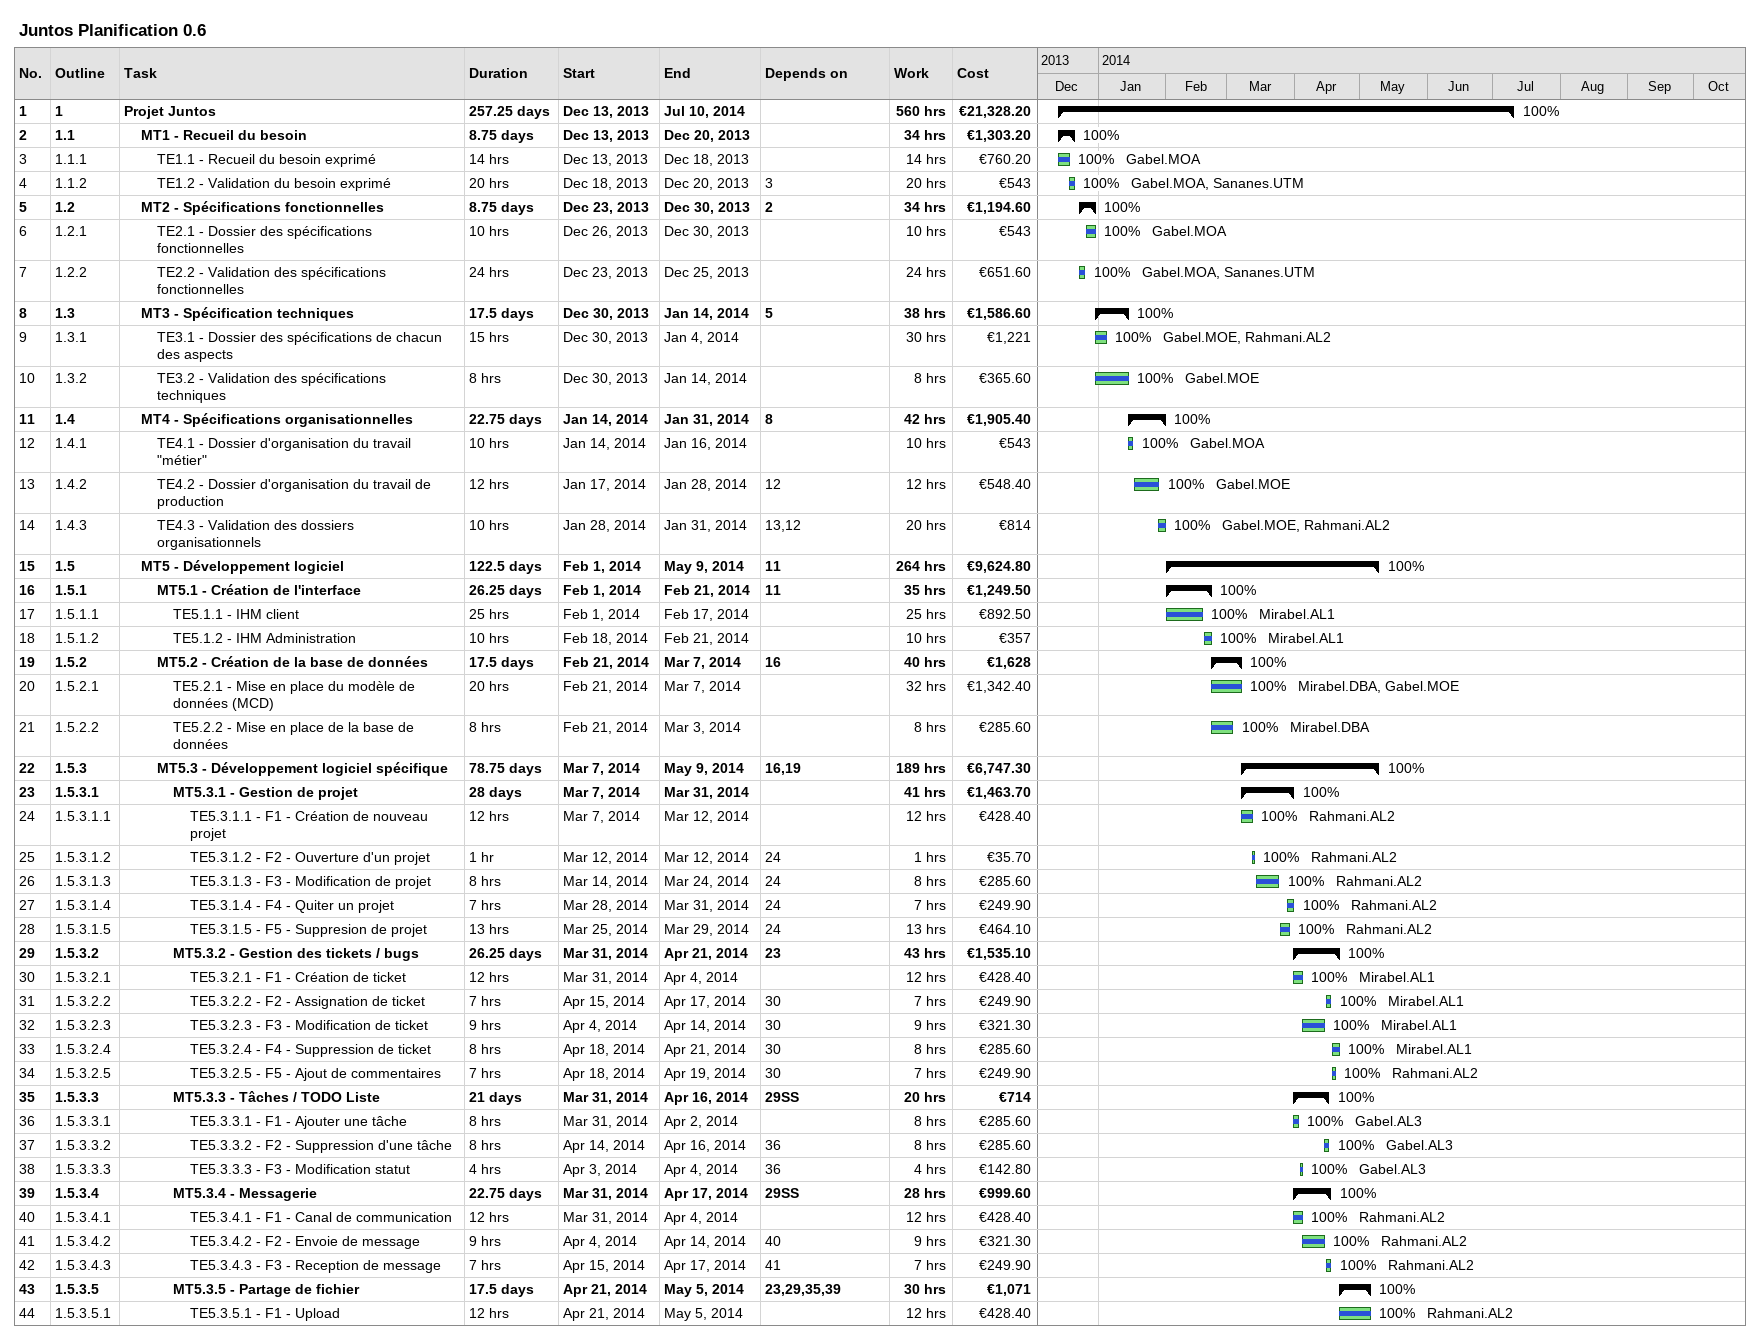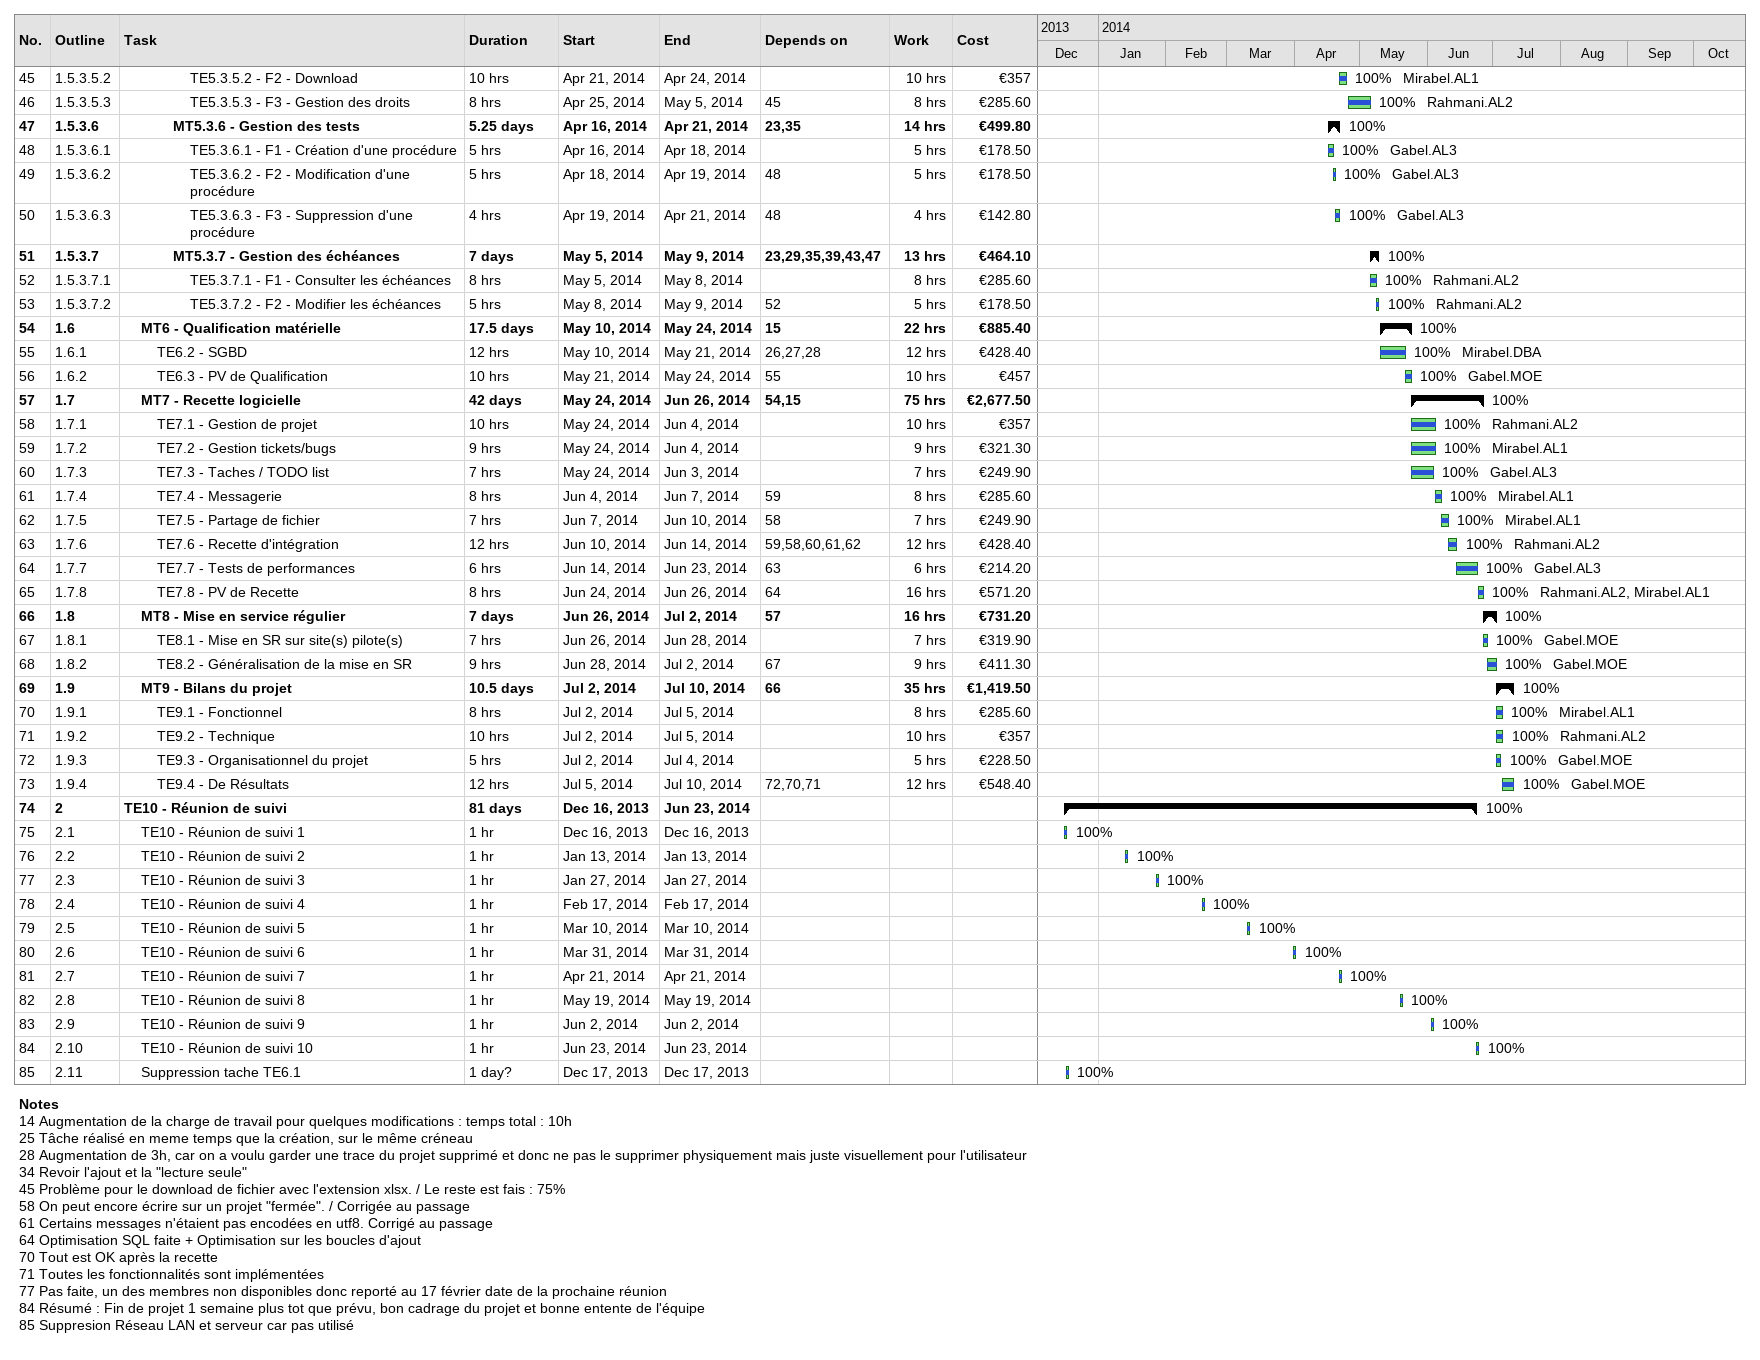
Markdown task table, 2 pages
Juntos Planification 0.6

| ID | WBS | Task | Duration | Start | Finish | Predecessors | Resources | % complete | Work (h) | Cost (€) |
|---|---|---|---|---|---|---|---|---|---|---|
| 1 | 1 | **Projet Juntos** | 257.25d | 2013-12-13 | 2014-07-10 |  |  | 100 | 560 | 21328.20 |
| 2 | 1.1 | **MT1 - Recueil du besoin** | 8.75d | 2013-12-13 | 2013-12-20 |  |  | 100 | 34 | 1303.20 |
| 3 | 1.1.1 | TE1.1 - Recueil du besoin exprimé | 14h | 2013-12-13 | 2013-12-18 |  | Gabel.MOA | 100 | 14 | 760.20 |
| 4 | 1.1.2 | TE1.2 - Validation du besoin exprimé | 20h | 2013-12-18 | 2013-12-20 | 3 | Gabel.MOA, Sananes.UTM | 100 | 20 | 543 |
| 5 | 1.2 | **MT2 - Spécifications fonctionnelles** | 8.75d | 2013-12-23 | 2013-12-30 | 2 |  | 100 | 34 | 1194.60 |
| 6 | 1.2.1 | TE2.1 - Dossier des spécifications fonctionnelles | 10h | 2013-12-26 | 2013-12-30 |  | Gabel.MOA | 100 | 10 | 543 |
| 7 | 1.2.2 | TE2.2 - Validation des spécifications fonctionnelles | 24h | 2013-12-23 | 2013-12-25 |  | Gabel.MOA, Sananes.UTM | 100 | 24 | 651.60 |
| 8 | 1.3 | **MT3 - Spécification techniques** | 17.5d | 2013-12-30 | 2014-01-14 | 5 |  | 100 | 38 | 1586.60 |
| 9 | 1.3.1 | TE3.1 - Dossier des spécifications de chacun des aspects | 15h | 2013-12-30 | 2014-01-04 |  | Gabel.MOE, Rahmani.AL2 | 100 | 30 | 1221 |
| 10 | 1.3.2 | TE3.2 - Validation des spécifications techniques | 8h | 2013-12-30 | 2014-01-14 |  | Gabel.MOE | 100 | 8 | 365.60 |
| 11 | 1.4 | **MT4 - Spécifications organisationnelles** | 22.75d | 2014-01-14 | 2014-01-31 | 8 |  | 100 | 42 | 1905.40 |
| 12 | 1.4.1 | TE4.1 - Dossier d'organisation du travail "métier" | 10h | 2014-01-14 | 2014-01-16 |  | Gabel.MOA | 100 | 10 | 543 |
| 13 | 1.4.2 | TE4.2 - Dossier d'organisation du travail de production | 12h | 2014-01-17 | 2014-01-28 | 12 | Gabel.MOE | 100 | 12 | 548.40 |
| 14 | 1.4.3 | TE4.3 - Validation des dossiers organisationnels | 10h | 2014-01-28 | 2014-01-31 | 13, 12 | Gabel.MOE, Rahmani.AL2 | 100 | 20 | 814 |
| 15 | 1.5 | **MT5 - Développement logiciel** | 122.5d | 2014-02-01 | 2014-05-09 | 11 |  | 100 | 264 | 9624.80 |
| 16 | 1.5.1 | **MT5.1 - Création de l'interface** | 26.25d | 2014-02-01 | 2014-02-21 | 11 |  | 100 | 35 | 1249.50 |
| 17 | 1.5.1.1 | TE5.1.1 - IHM client | 25h | 2014-02-01 | 2014-02-17 |  | Mirabel.AL1 | 100 | 25 | 892.50 |
| 18 | 1.5.1.2 | TE5.1.2 - IHM Administration | 10h | 2014-02-18 | 2014-02-21 |  | Mirabel.AL1 | 100 | 10 | 357 |
| 19 | 1.5.2 | **MT5.2 - Création de la base de données** | 17.5d | 2014-02-21 | 2014-03-07 | 16 |  | 100 | 40 | 1628 |
| 20 | 1.5.2.1 | TE5.2.1 - Mise en place du modèle de données (MCD) | 20h | 2014-02-21 | 2014-03-07 |  | Mirabel.DBA, Gabel.MOE | 100 | 32 | 1342.40 |
| 21 | 1.5.2.2 | TE5.2.2 - Mise en place de la base de données | 8h | 2014-02-21 | 2014-03-03 |  | Mirabel.DBA | 100 | 8 | 285.60 |
| 22 | 1.5.3 | **MT5.3 - Développement logiciel spécifique** | 78.75d | 2014-03-07 | 2014-05-09 | 16, 19 |  | 100 | 189 | 6747.30 |
| 23 | 1.5.3.1 | **MT5.3.1 - Gestion de projet** | 28d | 2014-03-07 | 2014-03-31 |  |  | 100 | 41 | 1463.70 |
| 24 | 1.5.3.1.1 | TE5.3.1.1 - F1 - Création de nouveau projet | 12h | 2014-03-07 | 2014-03-12 |  | Rahmani.AL2 | 100 | 12 | 428.40 |
| 25 | 1.5.3.1.2 | TE5.3.1.2 - F2 - Ouverture d'un projet | 1h | 2014-03-12 | 2014-03-12 | 24 | Rahmani.AL2 | 100 | 1 | 35.70 |
| 26 | 1.5.3.1.3 | TE5.3.1.3 - F3 - Modification de projet | 8h | 2014-03-14 | 2014-03-24 | 24 | Rahmani.AL2 | 100 | 8 | 285.60 |
| 27 | 1.5.3.1.4 | TE5.3.1.4 - F4 - Quiter un projet | 7h | 2014-03-28 | 2014-03-31 | 24 | Rahmani.AL2 | 100 | 7 | 249.90 |
| 28 | 1.5.3.1.5 | TE5.3.1.5 - F5 - Suppresion de projet | 13h | 2014-03-25 | 2014-03-29 | 24 | Rahmani.AL2 | 100 | 13 | 464.10 |
| 29 | 1.5.3.2 | **MT5.3.2 - Gestion des tickets / bugs** | 26.25d | 2014-03-31 | 2014-04-21 | 23 |  | 100 | 43 | 1535.10 |
| 30 | 1.5.3.2.1 | TE5.3.2.1 - F1 - Création de ticket | 12h | 2014-03-31 | 2014-04-04 |  | Mirabel.AL1 | 100 | 12 | 428.40 |
| 31 | 1.5.3.2.2 | TE5.3.2.2 - F2 - Assignation de ticket | 7h | 2014-04-15 | 2014-04-17 | 30 | Mirabel.AL1 | 100 | 7 | 249.90 |
| 32 | 1.5.3.2.3 | TE5.3.2.3 - F3 - Modification de ticket | 9h | 2014-04-04 | 2014-04-14 | 30 | Mirabel.AL1 | 100 | 9 | 321.30 |
| 33 | 1.5.3.2.4 | TE5.3.2.4 - F4 - Suppression de ticket | 8h | 2014-04-18 | 2014-04-21 | 30 | Mirabel.AL1 | 100 | 8 | 285.60 |
| 34 | 1.5.3.2.5 | TE5.3.2.5 - F5 - Ajout de commentaires | 7h | 2014-04-18 | 2014-04-19 | 30 | Rahmani.AL2 | 100 | 7 | 249.90 |
| 35 | 1.5.3.3 | **MT5.3.3 - Tâches / TODO Liste** | 21d | 2014-03-31 | 2014-04-16 | 29SS |  | 100 | 20 | 714 |
| 36 | 1.5.3.3.1 | TE5.3.3.1 - F1 - Ajouter une tâche | 8h | 2014-03-31 | 2014-04-02 |  | Gabel.AL3 | 100 | 8 | 285.60 |
| 37 | 1.5.3.3.2 | TE5.3.3.2 - F2 - Suppression d'une tâche | 8h | 2014-04-14 | 2014-04-16 | 36 | Gabel.AL3 | 100 | 8 | 285.60 |
| 38 | 1.5.3.3.3 | TE5.3.3.3 - F3 - Modification statut | 4h | 2014-04-03 | 2014-04-04 | 36 | Gabel.AL3 | 100 | 4 | 142.80 |
| 39 | 1.5.3.4 | **MT5.3.4 - Messagerie** | 22.75d | 2014-03-31 | 2014-04-17 | 29SS |  | 100 | 28 | 999.60 |
| 40 | 1.5.3.4.1 | TE5.3.4.1 - F1 - Canal de communication | 12h | 2014-03-31 | 2014-04-04 |  | Rahmani.AL2 | 100 | 12 | 428.40 |
| 41 | 1.5.3.4.2 | TE5.3.4.2 - F2 - Envoie de message | 9h | 2014-04-04 | 2014-04-14 | 40 | Rahmani.AL2 | 100 | 9 | 321.30 |
| 42 | 1.5.3.4.3 | TE5.3.4.3 - F3 - Reception de message | 7h | 2014-04-15 | 2014-04-17 | 41 | Rahmani.AL2 | 100 | 7 | 249.90 |
| 43 | 1.5.3.5 | **MT5.3.5 - Partage de fichier** | 17.5d | 2014-04-21 | 2014-05-05 | 23, 29, 35, 39 |  | 100 | 30 | 1071 |
| 44 | 1.5.3.5.1 | TE5.3.5.1 - F1 - Upload | 12h | 2014-04-21 | 2014-05-05 |  | Rahmani.AL2 | 100 | 12 | 428.40 |
| 45 | 1.5.3.5.2 | TE5.3.5.2 - F2 - Download | 10h | 2014-04-21 | 2014-04-24 |  | Mirabel.AL1 | 100 | 10 | 357 |
| 46 | 1.5.3.5.3 | TE5.3.5.3 - F3 - Gestion des droits | 8h | 2014-04-25 | 2014-05-05 | 45 | Rahmani.AL2 | 100 | 8 | 285.60 |
| 47 | 1.5.3.6 | **MT5.3.6 - Gestion des tests** | 5.25d | 2014-04-16 | 2014-04-21 | 23, 35 |  | 100 | 14 | 499.80 |
| 48 | 1.5.3.6.1 | TE5.3.6.1 - F1 - Création d'une procédure | 5h | 2014-04-16 | 2014-04-18 |  | Gabel.AL3 | 100 | 5 | 178.50 |
| 49 | 1.5.3.6.2 | TE5.3.6.2 - F2 - Modification d'une procédure | 5h | 2014-04-18 | 2014-04-19 | 48 | Gabel.AL3 | 100 | 5 | 178.50 |
| 50 | 1.5.3.6.3 | TE5.3.6.3 - F3 - Suppression d'une procédure | 4h | 2014-04-19 | 2014-04-21 | 48 | Gabel.AL3 | 100 | 4 | 142.80 |
| 51 | 1.5.3.7 | **MT5.3.7 - Gestion des échéances** | 7d | 2014-05-05 | 2014-05-09 | 23, 29, 35, 39, 43, 47 |  | 100 | 13 | 464.10 |
| 52 | 1.5.3.7.1 | TE5.3.7.1 - F1 - Consulter les échéances | 8h | 2014-05-05 | 2014-05-08 |  | Rahmani.AL2 | 100 | 8 | 285.60 |
| 53 | 1.5.3.7.2 | TE5.3.7.2 - F2 - Modifier les échéances | 5h | 2014-05-08 | 2014-05-09 | 52 | Rahmani.AL2 | 100 | 5 | 178.50 |
| 54 | 1.6 | **MT6 - Qualification matérielle** | 17.5d | 2014-05-10 | 2014-05-24 | 15 |  | 100 | 22 | 885.40 |
| 55 | 1.6.1 | TE6.2 - SGBD | 12h | 2014-05-10 | 2014-05-21 | 26, 27, 28 | Mirabel.DBA | 100 | 12 | 428.40 |
| 56 | 1.6.2 | TE6.3 - PV de Qualification | 10h | 2014-05-21 | 2014-05-24 | 55 | Gabel.MOE | 100 | 10 | 457 |
| 57 | 1.7 | **MT7 - Recette logicielle** | 42d | 2014-05-24 | 2014-06-26 | 54, 15 |  | 100 | 75 | 2677.50 |
| 58 | 1.7.1 | TE7.1 - Gestion de projet | 10h | 2014-05-24 | 2014-06-04 |  | Rahmani.AL2 | 100 | 10 | 357 |
| 59 | 1.7.2 | TE7.2 - Gestion tickets/bugs | 9h | 2014-05-24 | 2014-06-04 |  | Mirabel.AL1 | 100 | 9 | 321.30 |
| 60 | 1.7.3 | TE7.3 - Taches / TODO list | 7h | 2014-05-24 | 2014-06-03 |  | Gabel.AL3 | 100 | 7 | 249.90 |
| 61 | 1.7.4 | TE7.4 - Messagerie | 8h | 2014-06-04 | 2014-06-07 | 59 | Mirabel.AL1 | 100 | 8 | 285.60 |
| 62 | 1.7.5 | TE7.5 - Partage de fichier | 7h | 2014-06-07 | 2014-06-10 | 58 | Mirabel.AL1 | 100 | 7 | 249.90 |
| 63 | 1.7.6 | TE7.6 - Recette d'intégration | 12h | 2014-06-10 | 2014-06-14 | 59, 58, 60, 61, 62 | Rahmani.AL2 | 100 | 12 | 428.40 |
| 64 | 1.7.7 | TE7.7 - Tests de performances | 6h | 2014-06-14 | 2014-06-23 | 63 | Gabel.AL3 | 100 | 6 | 214.20 |
| 65 | 1.7.8 | TE7.8 - PV de Recette | 8h | 2014-06-24 | 2014-06-26 | 64 | Rahmani.AL2, Mirabel.AL1 | 100 | 16 | 571.20 |
| 66 | 1.8 | **MT8 - Mise en service régulier** | 7d | 2014-06-26 | 2014-07-02 | 57 |  | 100 | 16 | 731.20 |
| 67 | 1.8.1 | TE8.1 - Mise en SR sur site(s) pilote(s) | 7h | 2014-06-26 | 2014-06-28 |  | Gabel.MOE | 100 | 7 | 319.90 |
| 68 | 1.8.2 | TE8.2 - Généralisation de la mise en SR | 9h | 2014-06-28 | 2014-07-02 | 67 | Gabel.MOE | 100 | 9 | 411.30 |
| 69 | 1.9 | **MT9 - Bilans du projet** | 10.5d | 2014-07-02 | 2014-07-10 | 66 |  | 100 | 35 | 1419.50 |
| 70 | 1.9.1 | TE9.1 - Fonctionnel | 8h | 2014-07-02 | 2014-07-05 |  | Mirabel.AL1 | 100 | 8 | 285.60 |
| 71 | 1.9.2 | TE9.2 - Technique | 10h | 2014-07-02 | 2014-07-05 |  | Rahmani.AL2 | 100 | 10 | 357 |
| 72 | 1.9.3 | TE9.3 - Organisationnel du projet | 5h | 2014-07-02 | 2014-07-04 |  | Gabel.MOE | 100 | 5 | 228.50 |
| 73 | 1.9.4 | TE9.4 - De Résultats | 12h | 2014-07-05 | 2014-07-10 | 72, 70, 71 | Gabel.MOE | 100 | 12 | 548.40 |
| 74 | 2 | **TE10 - Réunion de suivi** | 81d | 2013-12-16 | 2014-06-23 |  |  | 100 |  |  |
| 75 | 2.1 | TE10 - Réunion de suivi 1 | 1h | 2013-12-16 | 2013-12-16 |  |  | 100 |  |  |
| 76 | 2.2 | TE10 - Réunion de suivi 2 | 1h | 2014-01-13 | 2014-01-13 |  |  | 100 |  |  |
| 77 | 2.3 | TE10 - Réunion de suivi 3 | 1h | 2014-01-27 | 2014-01-27 |  |  | 100 |  |  |
| 78 | 2.4 | TE10 - Réunion de suivi 4 | 1h | 2014-02-17 | 2014-02-17 |  |  | 100 |  |  |
| 79 | 2.5 | TE10 - Réunion de suivi 5 | 1h | 2014-03-10 | 2014-03-10 |  |  | 100 |  |  |
| 80 | 2.6 | TE10 - Réunion de suivi 6 | 1h | 2014-03-31 | 2014-03-31 |  |  | 100 |  |  |
| 81 | 2.7 | TE10 - Réunion de suivi 7 | 1h | 2014-04-21 | 2014-04-21 |  |  | 100 |  |  |
| 82 | 2.8 | TE10 - Réunion de suivi 8 | 1h | 2014-05-19 | 2014-05-19 |  |  | 100 |  |  |
| 83 | 2.9 | TE10 - Réunion de suivi 9 | 1h | 2014-06-02 | 2014-06-02 |  |  | 100 |  |  |
| 84 | 2.10 | TE10 - Réunion de suivi 10 | 1h | 2014-06-23 | 2014-06-23 |  |  | 100 |  |  |
| 85 | 2.11 | Suppression tache TE6.1 | 1d? | 2013-12-17 | 2013-12-17 |  |  | 100 |  |  |

Notes
- 14: Augmentation de la charge de travail pour quelques modifications : temps total : 10h
- 25: Tâche réalisé en meme temps que la création, sur le même créneau
- 28: Augmentation de 3h, car on a voulu garder une trace du projet supprimé et donc ne pas le supprimer physiquement mais juste visuellement pour l'utilisateur
- 34: Revoir l'ajout et la "lecture seule"
- 45: Problème pour le download de fichier avec l'extension xlsx. / Le reste est fais : 75%
- 58: On peut encore écrire sur un projet "fermée". / Corrigée au passage
- 61: Certains messages n'étaient pas encodées en utf8. Corrigé au passage
- 64: Optimisation SQL faite + Optimisation sur les boucles d'ajout
- 70: Tout est OK après la recette
- 71: Toutes les fonctionnalités sont implémentées
- 77: Pas faite, un des membres non disponibles donc reporté au 17 février date de la prochaine réunion
- 84: Résumé : Fin de projet 1 semaine plus tot que prévu, bon cadrage du projet et bonne entente de l'équipe
- 85: Suppresion Réseau LAN et serveur car pas utilisé
